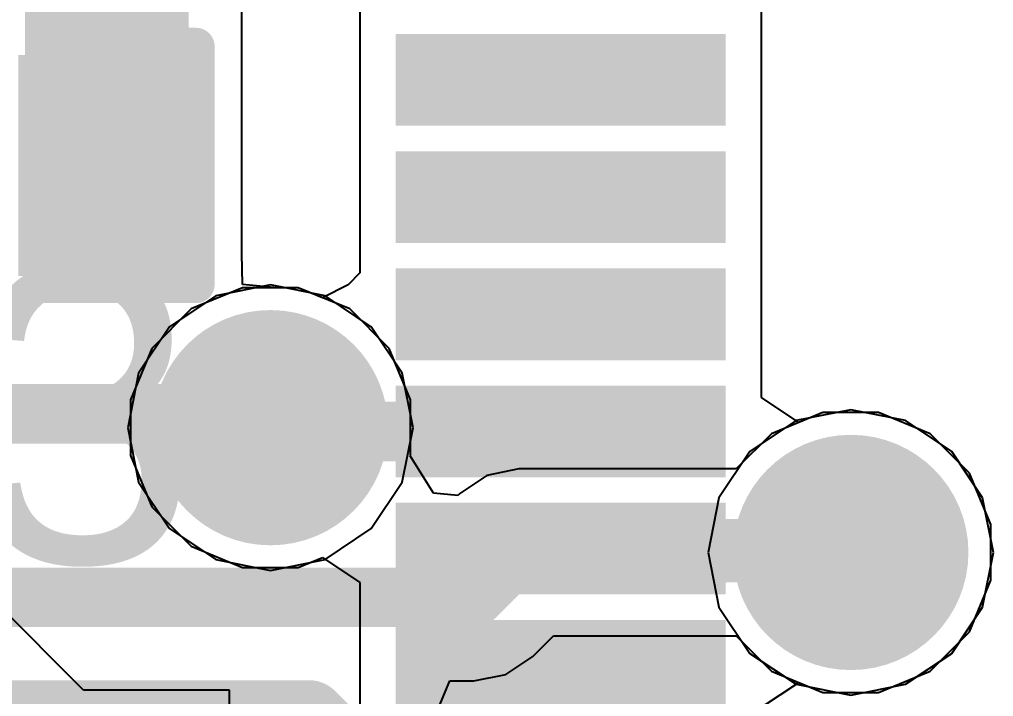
# Model space of a CAD drawing. Header units: inches. Extents: x -0.1 to 17.9, y -0.8 to 4.8.
# Drawn here: x 1.8793 to 2.0102, y 2.6886 to 2.7796 of the extents above; entities that cross this region are included whole.
import ezdxf

# ---------------------------------------------------------------- set-up
doc = ezdxf.new("R2010")
doc.units = ezdxf.units.IN
doc.header["$MEASUREMENT"] = 0
for name, color, linetype in [('Bottom Layer 1', 5, 'Continuous'), ('Bottom Overlay', 54, 'Continuous'), ('Bottom Paste', 16, 'Continuous'), ('Bottom Solder', 6, 'Continuous'), ('Drill Drawing', 1, 'Continuous'), ('GND+Signal', 16, 'Continuous'), ('PWR+Signal', 76, 'Continuous'), ('Top Layer 1', 1, 'Continuous'), ('Top Overlay', 2, 'Continuous'), ('Top Paste', 8, 'Continuous'), ('Top Solder', 216, 'Continuous'), ('Via Holes', 16, 'Continuous')]:
    doc.layers.add(name, color=color, linetype=linetype)
doc.styles.add('Arial', font='', dxfattribs={"height": 0.2})
doc.styles.get('Arial').set_extended_font_data('Arial')

# ---------------------------------------------------------------- blocks, each defined once
blk = doc.blocks.new('C___0402_B_20')
at = {"layer": 'Bottom Layer 1'}
for points in [[(-0.0095, 0.0125), (-0.0095, -0.0125), (-0.0275, -0.0125), (-0.0275, 0.0125)], [(0.0275, 0.0125), (0.0275, -0.0125), (0.0095, -0.0125), (0.0095, 0.0125)]]:
    blk.add_hatch(color=5, dxfattribs=at).paths.add_polyline_path(points)
at = {"layer": 'Bottom Paste'}
for points in [[(-0.0095, 0.0125), (-0.0095, -0.0125), (-0.0275, -0.0125), (-0.0275, 0.0125)], [(0.0275, 0.0125), (0.0275, -0.0125), (0.0095, -0.0125), (0.0095, 0.0125)]]:
    blk.add_hatch(color=16, dxfattribs=at).paths.add_polyline_path(points)
at = {"layer": 'Bottom Solder'}
for points in [[(-0.00714, 0.01486), (-0.00714, -0.01486), (-0.02986, -0.01486), (-0.02986, 0.01486)], [(0.02986, 0.01486), (0.02986, -0.01486), (0.00714, -0.01486), (0.00714, 0.01486)]]:
    blk.add_hatch(color=6, dxfattribs=at).paths.add_polyline_path(points)
at = {"layer": 'Bottom Overlay'}
for points in [[(-0.011, 0.016, 0.005, 0.005, 0), (-0.031, 0.016, 0.005, 0.005, 0)], [(-0.031, 0.016, 0.005, 0.005, 0), (-0.031, -0.016, 0.005, 0.005, 0)], [(0.031, 0.016, 0.005, 0.005, 0), (0.011, 0.016, 0.005, 0.005, 0)], [(0.031, 0.016, 0.005, 0.005, 0), (0.031, -0.016, 0.005, 0.005, 0)], [(-0.011, -0.016, 0.005, 0.005, 0), (-0.031, -0.016, 0.005, 0.005, 0)], [(0.031, -0.016, 0.005, 0.005, 0), (0.011, -0.016, 0.005, 0.005, 0)]]:
    blk.add_lwpolyline(points, format="xyseb", dxfattribs=at)
for points in [[(-0.03225, 0.016, 0.0025, 0.0025, 1), (-0.02975, 0.016, 0.0025, 0.0025, 1)], [(-0.03225, 0.016, 0.0025, 0.0025, 1), (-0.02975, 0.016, 0.0025, 0.0025, 1)], [(-0.01225, 0.016, 0.0025, 0.0025, 1), (-0.00975, 0.016, 0.0025, 0.0025, 1)], [(0.00975, 0.016, 0.0025, 0.0025, 1), (0.01225, 0.016, 0.0025, 0.0025, 1)], [(0.02975, 0.016, 0.0025, 0.0025, 1), (0.03225, 0.016, 0.0025, 0.0025, 1)], [(0.02975, 0.016, 0.0025, 0.0025, 1), (0.03225, 0.016, 0.0025, 0.0025, 1)], [(-0.03225, -0.016, 0.0025, 0.0025, 1), (-0.02975, -0.016, 0.0025, 0.0025, 1)], [(-0.03225, -0.016, 0.0025, 0.0025, 1), (-0.02975, -0.016, 0.0025, 0.0025, 1)], [(-0.01225, -0.016, 0.0025, 0.0025, 1), (-0.00975, -0.016, 0.0025, 0.0025, 1)], [(0.00975, -0.016, 0.0025, 0.0025, 1), (0.01225, -0.016, 0.0025, 0.0025, 1)], [(0.02975, -0.016, 0.0025, 0.0025, 1), (0.03225, -0.016, 0.0025, 0.0025, 1)], [(0.02975, -0.016, 0.0025, 0.0025, 1), (0.03225, -0.016, 0.0025, 0.0025, 1)]]:
    blk.add_lwpolyline(points, format="xyseb", close=True, dxfattribs=at)
blk = doc.blocks.new('100_VQFN__12_12__100')
at = {"layer": 'Top Layer 1'}
for points in [[(-0.208, 0.0355), (-0.208, 0.0275), (-0.248, 0.0275), (-0.248, 0.0355)], [(-0.208, 0.01975), (-0.208, 0.01175), (-0.248, 0.01175), (-0.248, 0.01975)], [(-0.208, 0.004), (-0.208, -0.004), (-0.248, -0.004), (-0.248, 0.004)], [(-0.208, -0.01175), (-0.208, -0.01975), (-0.248, -0.01975), (-0.248, -0.01175)], [(-0.208, -0.0275), (-0.208, -0.0355), (-0.248, -0.0355), (-0.248, -0.0275)], [(-0.208, -0.04324), (-0.208, -0.05124), (-0.248, -0.05124), (-0.248, -0.04324)]]:
    blk.add_hatch(color=1, dxfattribs=at).paths.add_polyline_path(points)
at = {"layer": 'Top Paste'}
for points in [[(-0.208, 0.0355), (-0.208, 0.0275), (-0.248, 0.0275), (-0.248, 0.0355)], [(-0.208, 0.01975), (-0.208, 0.01175), (-0.248, 0.01175), (-0.248, 0.01975)], [(-0.208, 0.004), (-0.208, -0.004), (-0.248, -0.004), (-0.248, 0.004)], [(-0.208, -0.01175), (-0.208, -0.01975), (-0.248, -0.01975), (-0.248, -0.01175)], [(-0.208, -0.0275), (-0.208, -0.0355), (-0.248, -0.0355), (-0.248, -0.0275)], [(-0.208, -0.04324), (-0.208, -0.05124), (-0.248, -0.05124), (-0.248, -0.04324)]]:
    blk.add_hatch(color=8, dxfattribs=at).paths.add_polyline_path(points)
at = {"layer": 'Top Solder'}
for points in [[(-0.20583, 0.03766), (-0.20583, 0.02533), (-0.25016, 0.02533), (-0.25016, 0.03766)], [(-0.20583, 0.02191), (-0.20583, 0.00958), (-0.25016, 0.00958), (-0.25016, 0.02191)], [(-0.20583, 0.00617), (-0.20583, -0.00617), (-0.25016, -0.00617), (-0.25016, 0.00617)], [(-0.20583, -0.00958), (-0.20583, -0.02191), (-0.25016, -0.02191), (-0.25016, -0.00958)], [(-0.20583, -0.02533), (-0.20583, -0.03766), (-0.25016, -0.03766), (-0.25016, -0.02533)], [(-0.20583, -0.04108), (-0.20583, -0.05341), (-0.25016, -0.05341), (-0.25016, -0.04108)]]:
    blk.add_hatch(color=216, dxfattribs=at).paths.add_polyline_path(points)

msp = doc.modelspace()

# ---------------------------------------------------------------- hatches: boundary and pattern name
at = {"layer": 'Bottom Layer 1'}
msp.add_hatch(color=5, dxfattribs=at).paths.add_polyline_path([(1.88, 2.744), (1.902, 2.744), (1.902, 2.821), (1.88, 2.821)])
h = msp.add_hatch(color=5, dxfattribs=at)
edge = h.paths.add_edge_path()
edge.add_arc((1.913, 2.72476), 0.01181, 0, 360)
h = msp.add_hatch(color=5, dxfattribs=at)
edge = h.paths.add_edge_path()
edge.add_arc((1.991, 2.70799), 0.01181, 0, 360)
at = {"layer": 'Bottom Solder'}
h = msp.add_hatch(color=6, dxfattribs=at)
edge = h.paths.add_edge_path()
edge.add_arc((1.913, 2.72476), 0.01581, 0, 360)
h = msp.add_hatch(color=6, dxfattribs=at)
edge = h.paths.add_edge_path()
edge.add_arc((1.991, 2.70799), 0.01581, 0, 360)
at = {"layer": 'GND+Signal'}
h = msp.add_hatch(color=16, dxfattribs=at)
edge = h.paths.add_edge_path()
edge.add_arc((1.913, 2.72476), 0.01181, 0, 360)
h = msp.add_hatch(color=16, dxfattribs=at)
edge = h.paths.add_edge_path()
edge.add_arc((1.991, 2.70799), 0.01181, 0, 360)
at = {"layer": 'PWR+Signal'}
h = msp.add_hatch(color=76, dxfattribs=at)
edge = h.paths.add_edge_path()
edge.add_arc((1.913, 2.72476), 0.01181, 0, 360)
h = msp.add_hatch(color=76, dxfattribs=at)
edge = h.paths.add_edge_path()
edge.add_arc((1.991, 2.70799), 0.01181, 0, 360)
at = {"layer": 'Top Layer 1'}
h = msp.add_hatch(color=1, dxfattribs=at)
edge = h.paths.add_edge_path()
edge.add_arc((1.913, 2.72476), 0.01181, 0, 360)
h = msp.add_hatch(color=1, dxfattribs=at)
edge = h.paths.add_edge_path()
edge.add_arc((1.991, 2.70799), 0.01181, 0, 360)
at = {"layer": 'Via Holes'}
h = msp.add_hatch(color=7, dxfattribs=at)
edge = h.paths.add_edge_path()
edge.add_arc((1.913, 2.72476), 0.00591, 0, 360)
h = msp.add_hatch(color=7, dxfattribs=at)
edge = h.paths.add_edge_path()
edge.add_arc((1.991, 2.70799), 0.00591, 0, 360)

# ---------------------------------------------------------------- linework, layer by layer
at = {"layer": 'Bottom Layer 1'}
for p, q in [((1.90914, 2.74819), (1.90914, 2.78923)), ((1.90925, 2.74399), (1.90914, 2.74819)), ((1.91393, 2.74357), (1.90925, 2.74399)), ((1.91674, 2.74357), (1.91393, 2.74357)), ((1.92366, 2.74071), (1.91674, 2.74357)), ((1.92895, 2.73542), (1.92366, 2.74071)), ((1.93181, 2.7285), (1.92895, 2.73542)), ((1.93181, 2.72102), (1.93181, 2.7285)), ((1.98726, 2.7268), (1.98035, 2.72394)), ((1.99474, 2.7268), (1.98726, 2.7268)), ((2.00166, 2.72394), (1.99474, 2.7268)), ((1.98035, 2.72394), (1.97561, 2.71921)), ((2.00695, 2.71865), (2.00166, 2.72394)), ((1.9318, 2.72099), (1.93181, 2.72102)), ((1.93493, 2.71594), (1.9318, 2.72099)), ((1.94638, 2.71921), (1.94209, 2.71835)), ((1.97561, 2.71921), (1.94638, 2.71921)), ((1.94638, 2.71921), (1.94638, 2.71921)), ((1.94209, 2.71835), (1.93845, 2.71592)), ((2.00981, 2.71173), (2.00695, 2.71865)), ((1.93819, 2.71566), (1.93493, 2.71594)), ((1.93845, 2.71592), (1.93819, 2.71566)), ((1.93845, 2.71592), (1.93845, 2.71592)), ((2.00981, 2.70425), (2.00981, 2.71173)), ((2.00695, 2.69734), (2.00981, 2.70425)), ((1.94827, 2.69402), (1.95103, 2.69678)), ((1.95103, 2.69678), (1.97561, 2.69678)), ((1.97561, 2.69678), (1.98035, 2.69205)), ((2.00166, 2.69205), (2.00695, 2.69734)), ((1.94463, 2.69159), (1.94827, 2.69402)), ((1.94034, 2.69074), (1.94463, 2.69159)), ((1.98035, 2.69205), (1.98726, 2.68918)), ((1.99474, 2.68918), (2.00166, 2.69205)), ((1.93519, 2.68612), (1.9371, 2.69074)), ((1.9371, 2.69074), (1.94034, 2.69074)), ((1.94034, 2.69074), (1.94034, 2.69074)), ((1.98726, 2.68918), (1.99474, 2.68918))]:
    msp.add_line(p, q, dxfattribs=at)
for points in [[(1.85407, 2.72662, 0.008, 0.008, 0), (1.91114, 2.72662, 0.008, 0.008, 0)], [(1.91114, 2.72662, 0.008, 0.008, 0), (1.913, 2.72476, 0.008, 0.008, 0)], [(1.94034, 2.70195, 0.008, 0.008, 0), (1.94638, 2.70799, 0.008, 0.008, 0)], [(1.94638, 2.70799, 0.008, 0.008, 0), (1.991, 2.70799, 0.008, 0.008, 0)], [(1.85752, 2.70195, 0.008, 0.008, 0), (1.90034, 2.70195, 0.008, 0.008, 0)], [(1.90034, 2.70195, 0.008, 0.008, 0), (1.94034, 2.70195, 0.008, 0.008, 0)], [(1.80918, 2.68582, 0.01, 0.01, 0), (1.91818, 2.68582, 0.01, 0.01, 0)], [(1.91818, 2.68582, 0.01, 0.01, 0), (1.94563, 2.65837, 0.01, 0.01, 0)]]:
    msp.add_lwpolyline(points, format="xyseb", dxfattribs=at)
for points in [[(1.90914, 2.72662, 0.004, 0.004, 1), (1.91314, 2.72662, 0.004, 0.004, 1)], [(1.90914, 2.72662, 0.004, 0.004, 1), (1.91314, 2.72662, 0.004, 0.004, 1)], [(1.911, 2.72476, 0.004, 0.004, 1), (1.915, 2.72476, 0.004, 0.004, 1)], [(1.94438, 2.70799, 0.004, 0.004, 1), (1.94838, 2.70799, 0.004, 0.004, 1)], [(1.94438, 2.70799, 0.004, 0.004, 1), (1.94838, 2.70799, 0.004, 0.004, 1)], [(1.989, 2.70799, 0.004, 0.004, 1), (1.993, 2.70799, 0.004, 0.004, 1)], [(1.89834, 2.70195, 0.004, 0.004, 1), (1.90234, 2.70195, 0.004, 0.004, 1)], [(1.89834, 2.70195, 0.004, 0.004, 1), (1.90234, 2.70195, 0.004, 0.004, 1)], [(1.93834, 2.70195, 0.004, 0.004, 1), (1.94234, 2.70195, 0.004, 0.004, 1)], [(1.93834, 2.70195, 0.004, 0.004, 1), (1.94234, 2.70195, 0.004, 0.004, 1)], [(1.91568, 2.68582, 0.005, 0.005, 1), (1.92068, 2.68582, 0.005, 0.005, 1)], [(1.91568, 2.68582, 0.005, 0.005, 1), (1.92068, 2.68582, 0.005, 0.005, 1)]]:
    msp.add_lwpolyline(points, format="xyseb", close=True, dxfattribs=at)
at = {"layer": 'Drill Drawing'}
for points in [[(1.908, 2.72976, 0.002, 0.002, 0), (1.908, 2.73476, 0.002, 0.002, 0)], [(1.908, 2.73476, 0.002, 0.002, 0), (1.918, 2.73476, 0.002, 0.002, 0)], [(1.918, 2.72976, 0.002, 0.002, 0), (1.918, 2.73476, 0.002, 0.002, 0)], [(1.903, 2.71976, 0.002, 0.002, 0), (1.903, 2.72976, 0.002, 0.002, 0)], [(1.903, 2.72976, 0.002, 0.002, 0), (1.908, 2.72976, 0.002, 0.002, 0)], [(1.91, 2.72776, 0.002, 0.002, 0), (1.91, 2.73076, 0.002, 0.002, 0)], [(1.91, 2.73076, 0.002, 0.002, 0), (1.916, 2.73076, 0.002, 0.002, 0)], [(1.916, 2.72776, 0.002, 0.002, 0), (1.916, 2.73076, 0.002, 0.002, 0)], [(1.918, 2.72976, 0.002, 0.002, 0), (1.923, 2.72976, 0.002, 0.002, 0)], [(1.923, 2.71976, 0.002, 0.002, 0), (1.923, 2.72976, 0.002, 0.002, 0)], [(1.907, 2.72176, 0.002, 0.002, 0), (1.907, 2.72776, 0.002, 0.002, 0)], [(1.907, 2.72776, 0.002, 0.002, 0), (1.91, 2.72776, 0.002, 0.002, 0)], [(1.916, 2.72776, 0.002, 0.002, 0), (1.919, 2.72776, 0.002, 0.002, 0)], [(1.919, 2.72176, 0.002, 0.002, 0), (1.919, 2.72776, 0.002, 0.002, 0)], [(1.907, 2.72176, 0.002, 0.002, 0), (1.91, 2.72176, 0.002, 0.002, 0)], [(1.91, 2.71876, 0.002, 0.002, 0), (1.91, 2.72176, 0.002, 0.002, 0)], [(1.916, 2.72176, 0.002, 0.002, 0), (1.919, 2.72176, 0.002, 0.002, 0)], [(1.916, 2.71876, 0.002, 0.002, 0), (1.916, 2.72176, 0.002, 0.002, 0)], [(1.903, 2.71976, 0.002, 0.002, 0), (1.908, 2.71976, 0.002, 0.002, 0)], [(1.908, 2.71476, 0.002, 0.002, 0), (1.908, 2.71976, 0.002, 0.002, 0)], [(1.918, 2.71976, 0.002, 0.002, 0), (1.923, 2.71976, 0.002, 0.002, 0)], [(1.918, 2.71476, 0.002, 0.002, 0), (1.918, 2.71976, 0.002, 0.002, 0)], [(1.91, 2.71876, 0.002, 0.002, 0), (1.916, 2.71876, 0.002, 0.002, 0)], [(1.986, 2.71299, 0.002, 0.002, 0), (1.986, 2.71799, 0.002, 0.002, 0)], [(1.986, 2.71799, 0.002, 0.002, 0), (1.996, 2.71799, 0.002, 0.002, 0)], [(1.996, 2.71299, 0.002, 0.002, 0), (1.996, 2.71799, 0.002, 0.002, 0)], [(1.908, 2.71476, 0.002, 0.002, 0), (1.918, 2.71476, 0.002, 0.002, 0)], [(1.981, 2.70299, 0.002, 0.002, 0), (1.981, 2.71299, 0.002, 0.002, 0)], [(1.981, 2.71299, 0.002, 0.002, 0), (1.986, 2.71299, 0.002, 0.002, 0)], [(1.988, 2.71099, 0.002, 0.002, 0), (1.988, 2.71399, 0.002, 0.002, 0)], [(1.988, 2.71399, 0.002, 0.002, 0), (1.994, 2.71399, 0.002, 0.002, 0)], [(1.994, 2.71099, 0.002, 0.002, 0), (1.994, 2.71399, 0.002, 0.002, 0)], [(1.996, 2.71299, 0.002, 0.002, 0), (2.001, 2.71299, 0.002, 0.002, 0)], [(2.001, 2.70299, 0.002, 0.002, 0), (2.001, 2.71299, 0.002, 0.002, 0)], [(1.985, 2.70499, 0.002, 0.002, 0), (1.985, 2.71099, 0.002, 0.002, 0)], [(1.985, 2.71099, 0.002, 0.002, 0), (1.988, 2.71099, 0.002, 0.002, 0)], [(1.994, 2.71099, 0.002, 0.002, 0), (1.997, 2.71099, 0.002, 0.002, 0)], [(1.997, 2.70499, 0.002, 0.002, 0), (1.997, 2.71099, 0.002, 0.002, 0)], [(1.985, 2.70499, 0.002, 0.002, 0), (1.988, 2.70499, 0.002, 0.002, 0)], [(1.988, 2.70199, 0.002, 0.002, 0), (1.988, 2.70499, 0.002, 0.002, 0)], [(1.994, 2.70499, 0.002, 0.002, 0), (1.997, 2.70499, 0.002, 0.002, 0)], [(1.994, 2.70199, 0.002, 0.002, 0), (1.994, 2.70499, 0.002, 0.002, 0)], [(1.981, 2.70299, 0.002, 0.002, 0), (1.986, 2.70299, 0.002, 0.002, 0)], [(1.986, 2.69799, 0.002, 0.002, 0), (1.986, 2.70299, 0.002, 0.002, 0)], [(1.996, 2.70299, 0.002, 0.002, 0), (2.001, 2.70299, 0.002, 0.002, 0)], [(1.996, 2.69799, 0.002, 0.002, 0), (1.996, 2.70299, 0.002, 0.002, 0)], [(1.988, 2.70199, 0.002, 0.002, 0), (1.994, 2.70199, 0.002, 0.002, 0)], [(1.986, 2.69799, 0.002, 0.002, 0), (1.996, 2.69799, 0.002, 0.002, 0)]]:
    msp.add_lwpolyline(points, format="xyseb", dxfattribs=at)
for points in [[(1.9075, 2.73476, 0.001, 0.001, 1), (1.9085, 2.73476, 0.001, 0.001, 1)], [(1.9075, 2.73476, 0.001, 0.001, 1), (1.9085, 2.73476, 0.001, 0.001, 1)], [(1.9175, 2.73476, 0.001, 0.001, 1), (1.9185, 2.73476, 0.001, 0.001, 1)], [(1.9175, 2.73476, 0.001, 0.001, 1), (1.9185, 2.73476, 0.001, 0.001, 1)], [(1.9025, 2.72976, 0.001, 0.001, 1), (1.9035, 2.72976, 0.001, 0.001, 1)], [(1.9025, 2.72976, 0.001, 0.001, 1), (1.9035, 2.72976, 0.001, 0.001, 1)], [(1.9075, 2.72976, 0.001, 0.001, 1), (1.9085, 2.72976, 0.001, 0.001, 1)], [(1.9075, 2.72976, 0.001, 0.001, 1), (1.9085, 2.72976, 0.001, 0.001, 1)], [(1.9095, 2.73076, 0.001, 0.001, 1), (1.9105, 2.73076, 0.001, 0.001, 1)], [(1.9095, 2.73076, 0.001, 0.001, 1), (1.9105, 2.73076, 0.001, 0.001, 1)], [(1.9155, 2.73076, 0.001, 0.001, 1), (1.9165, 2.73076, 0.001, 0.001, 1)], [(1.9155, 2.73076, 0.001, 0.001, 1), (1.9165, 2.73076, 0.001, 0.001, 1)], [(1.9175, 2.72976, 0.001, 0.001, 1), (1.9185, 2.72976, 0.001, 0.001, 1)], [(1.9175, 2.72976, 0.001, 0.001, 1), (1.9185, 2.72976, 0.001, 0.001, 1)], [(1.9225, 2.72976, 0.001, 0.001, 1), (1.9235, 2.72976, 0.001, 0.001, 1)], [(1.9225, 2.72976, 0.001, 0.001, 1), (1.9235, 2.72976, 0.001, 0.001, 1)], [(1.9065, 2.72776, 0.001, 0.001, 1), (1.9075, 2.72776, 0.001, 0.001, 1)], [(1.9065, 2.72776, 0.001, 0.001, 1), (1.9075, 2.72776, 0.001, 0.001, 1)], [(1.9095, 2.72776, 0.001, 0.001, 1), (1.9105, 2.72776, 0.001, 0.001, 1)], [(1.9095, 2.72776, 0.001, 0.001, 1), (1.9105, 2.72776, 0.001, 0.001, 1)], [(1.9155, 2.72776, 0.001, 0.001, 1), (1.9165, 2.72776, 0.001, 0.001, 1)], [(1.9155, 2.72776, 0.001, 0.001, 1), (1.9165, 2.72776, 0.001, 0.001, 1)], [(1.9185, 2.72776, 0.001, 0.001, 1), (1.9195, 2.72776, 0.001, 0.001, 1)], [(1.9185, 2.72776, 0.001, 0.001, 1), (1.9195, 2.72776, 0.001, 0.001, 1)], [(1.9065, 2.72176, 0.001, 0.001, 1), (1.9075, 2.72176, 0.001, 0.001, 1)], [(1.9065, 2.72176, 0.001, 0.001, 1), (1.9075, 2.72176, 0.001, 0.001, 1)], [(1.9095, 2.72176, 0.001, 0.001, 1), (1.9105, 2.72176, 0.001, 0.001, 1)], [(1.9095, 2.72176, 0.001, 0.001, 1), (1.9105, 2.72176, 0.001, 0.001, 1)], [(1.9155, 2.72176, 0.001, 0.001, 1), (1.9165, 2.72176, 0.001, 0.001, 1)], [(1.9155, 2.72176, 0.001, 0.001, 1), (1.9165, 2.72176, 0.001, 0.001, 1)], [(1.9185, 2.72176, 0.001, 0.001, 1), (1.9195, 2.72176, 0.001, 0.001, 1)], [(1.9185, 2.72176, 0.001, 0.001, 1), (1.9195, 2.72176, 0.001, 0.001, 1)], [(1.9025, 2.71976, 0.001, 0.001, 1), (1.9035, 2.71976, 0.001, 0.001, 1)], [(1.9025, 2.71976, 0.001, 0.001, 1), (1.9035, 2.71976, 0.001, 0.001, 1)], [(1.9075, 2.71976, 0.001, 0.001, 1), (1.9085, 2.71976, 0.001, 0.001, 1)], [(1.9075, 2.71976, 0.001, 0.001, 1), (1.9085, 2.71976, 0.001, 0.001, 1)], [(1.9175, 2.71976, 0.001, 0.001, 1), (1.9185, 2.71976, 0.001, 0.001, 1)], [(1.9175, 2.71976, 0.001, 0.001, 1), (1.9185, 2.71976, 0.001, 0.001, 1)], [(1.9225, 2.71976, 0.001, 0.001, 1), (1.9235, 2.71976, 0.001, 0.001, 1)], [(1.9225, 2.71976, 0.001, 0.001, 1), (1.9235, 2.71976, 0.001, 0.001, 1)], [(1.9095, 2.71876, 0.001, 0.001, 1), (1.9105, 2.71876, 0.001, 0.001, 1)], [(1.9095, 2.71876, 0.001, 0.001, 1), (1.9105, 2.71876, 0.001, 0.001, 1)], [(1.9155, 2.71876, 0.001, 0.001, 1), (1.9165, 2.71876, 0.001, 0.001, 1)], [(1.9155, 2.71876, 0.001, 0.001, 1), (1.9165, 2.71876, 0.001, 0.001, 1)], [(1.9855, 2.71799, 0.001, 0.001, 1), (1.9865, 2.71799, 0.001, 0.001, 1)], [(1.9855, 2.71799, 0.001, 0.001, 1), (1.9865, 2.71799, 0.001, 0.001, 1)], [(1.9955, 2.71799, 0.001, 0.001, 1), (1.9965, 2.71799, 0.001, 0.001, 1)], [(1.9955, 2.71799, 0.001, 0.001, 1), (1.9965, 2.71799, 0.001, 0.001, 1)], [(1.9075, 2.71476, 0.001, 0.001, 1), (1.9085, 2.71476, 0.001, 0.001, 1)], [(1.9075, 2.71476, 0.001, 0.001, 1), (1.9085, 2.71476, 0.001, 0.001, 1)], [(1.9175, 2.71476, 0.001, 0.001, 1), (1.9185, 2.71476, 0.001, 0.001, 1)], [(1.9175, 2.71476, 0.001, 0.001, 1), (1.9185, 2.71476, 0.001, 0.001, 1)], [(1.9805, 2.71299, 0.001, 0.001, 1), (1.9815, 2.71299, 0.001, 0.001, 1)], [(1.9805, 2.71299, 0.001, 0.001, 1), (1.9815, 2.71299, 0.001, 0.001, 1)], [(1.9855, 2.71299, 0.001, 0.001, 1), (1.9865, 2.71299, 0.001, 0.001, 1)], [(1.9855, 2.71299, 0.001, 0.001, 1), (1.9865, 2.71299, 0.001, 0.001, 1)], [(1.9875, 2.71399, 0.001, 0.001, 1), (1.9885, 2.71399, 0.001, 0.001, 1)], [(1.9875, 2.71399, 0.001, 0.001, 1), (1.9885, 2.71399, 0.001, 0.001, 1)], [(1.9935, 2.71399, 0.001, 0.001, 1), (1.9945, 2.71399, 0.001, 0.001, 1)], [(1.9935, 2.71399, 0.001, 0.001, 1), (1.9945, 2.71399, 0.001, 0.001, 1)], [(1.9955, 2.71299, 0.001, 0.001, 1), (1.9965, 2.71299, 0.001, 0.001, 1)], [(1.9955, 2.71299, 0.001, 0.001, 1), (1.9965, 2.71299, 0.001, 0.001, 1)], [(2.0005, 2.71299, 0.001, 0.001, 1), (2.0015, 2.71299, 0.001, 0.001, 1)], [(2.0005, 2.71299, 0.001, 0.001, 1), (2.0015, 2.71299, 0.001, 0.001, 1)], [(1.9845, 2.71099, 0.001, 0.001, 1), (1.9855, 2.71099, 0.001, 0.001, 1)], [(1.9845, 2.71099, 0.001, 0.001, 1), (1.9855, 2.71099, 0.001, 0.001, 1)], [(1.9875, 2.71099, 0.001, 0.001, 1), (1.9885, 2.71099, 0.001, 0.001, 1)], [(1.9875, 2.71099, 0.001, 0.001, 1), (1.9885, 2.71099, 0.001, 0.001, 1)], [(1.9935, 2.71099, 0.001, 0.001, 1), (1.9945, 2.71099, 0.001, 0.001, 1)], [(1.9935, 2.71099, 0.001, 0.001, 1), (1.9945, 2.71099, 0.001, 0.001, 1)], [(1.9965, 2.71099, 0.001, 0.001, 1), (1.9975, 2.71099, 0.001, 0.001, 1)], [(1.9965, 2.71099, 0.001, 0.001, 1), (1.9975, 2.71099, 0.001, 0.001, 1)], [(1.9845, 2.70499, 0.001, 0.001, 1), (1.9855, 2.70499, 0.001, 0.001, 1)], [(1.9845, 2.70499, 0.001, 0.001, 1), (1.9855, 2.70499, 0.001, 0.001, 1)], [(1.9875, 2.70499, 0.001, 0.001, 1), (1.9885, 2.70499, 0.001, 0.001, 1)], [(1.9875, 2.70499, 0.001, 0.001, 1), (1.9885, 2.70499, 0.001, 0.001, 1)], [(1.9935, 2.70499, 0.001, 0.001, 1), (1.9945, 2.70499, 0.001, 0.001, 1)], [(1.9935, 2.70499, 0.001, 0.001, 1), (1.9945, 2.70499, 0.001, 0.001, 1)], [(1.9965, 2.70499, 0.001, 0.001, 1), (1.9975, 2.70499, 0.001, 0.001, 1)], [(1.9965, 2.70499, 0.001, 0.001, 1), (1.9975, 2.70499, 0.001, 0.001, 1)], [(1.9805, 2.70299, 0.001, 0.001, 1), (1.9815, 2.70299, 0.001, 0.001, 1)], [(1.9805, 2.70299, 0.001, 0.001, 1), (1.9815, 2.70299, 0.001, 0.001, 1)], [(1.9855, 2.70299, 0.001, 0.001, 1), (1.9865, 2.70299, 0.001, 0.001, 1)], [(1.9855, 2.70299, 0.001, 0.001, 1), (1.9865, 2.70299, 0.001, 0.001, 1)], [(1.9955, 2.70299, 0.001, 0.001, 1), (1.9965, 2.70299, 0.001, 0.001, 1)], [(1.9955, 2.70299, 0.001, 0.001, 1), (1.9965, 2.70299, 0.001, 0.001, 1)], [(2.0005, 2.70299, 0.001, 0.001, 1), (2.0015, 2.70299, 0.001, 0.001, 1)], [(2.0005, 2.70299, 0.001, 0.001, 1), (2.0015, 2.70299, 0.001, 0.001, 1)], [(1.9875, 2.70199, 0.001, 0.001, 1), (1.9885, 2.70199, 0.001, 0.001, 1)], [(1.9875, 2.70199, 0.001, 0.001, 1), (1.9885, 2.70199, 0.001, 0.001, 1)], [(1.9935, 2.70199, 0.001, 0.001, 1), (1.9945, 2.70199, 0.001, 0.001, 1)], [(1.9935, 2.70199, 0.001, 0.001, 1), (1.9945, 2.70199, 0.001, 0.001, 1)], [(1.9855, 2.69799, 0.001, 0.001, 1), (1.9865, 2.69799, 0.001, 0.001, 1)], [(1.9855, 2.69799, 0.001, 0.001, 1), (1.9865, 2.69799, 0.001, 0.001, 1)], [(1.9955, 2.69799, 0.001, 0.001, 1), (1.9965, 2.69799, 0.001, 0.001, 1)], [(1.9955, 2.69799, 0.001, 0.001, 1), (1.9965, 2.69799, 0.001, 0.001, 1)]]:
    msp.add_lwpolyline(points, format="xyseb", close=True, dxfattribs=at)
at = {"layer": 'GND+Signal'}
for p, q in [((1.913, 2.74394), (1.90566, 2.74248)), ((1.92034, 2.74248), (1.913, 2.74394)), ((1.90566, 2.74248), (1.89944, 2.73833)), ((1.92656, 2.73833), (1.92034, 2.74248)), ((1.89944, 2.73833), (1.89528, 2.7321)), ((1.93072, 2.7321), (1.92656, 2.73833)), ((1.89528, 2.7321), (1.89382, 2.72476)), ((1.93218, 2.72476), (1.93072, 2.7321)), ((1.991, 2.72717), (1.98366, 2.72571)), ((1.99834, 2.72571), (1.991, 2.72717)), ((1.98366, 2.72571), (1.97744, 2.72155)), ((2.00456, 2.72155), (1.99834, 2.72571)), ((1.89382, 2.72476), (1.89528, 2.71742)), ((1.93072, 2.71742), (1.93218, 2.72476)), ((1.97744, 2.72155), (1.97328, 2.71533)), ((2.00872, 2.71533), (2.00456, 2.72155)), ((1.89528, 2.71742), (1.89944, 2.7112)), ((1.92656, 2.7112), (1.93072, 2.71742)), ((1.97328, 2.71533), (1.97182, 2.70799)), ((2.01018, 2.70799), (2.00872, 2.71533)), ((1.89944, 2.7112), (1.90566, 2.70704)), ((1.92034, 2.70704), (1.92656, 2.7112)), ((1.97182, 2.70799), (1.97328, 2.70065)), ((2.00872, 2.70065), (2.01018, 2.70799)), ((1.90566, 2.70704), (1.913, 2.70558)), ((1.913, 2.70558), (1.92034, 2.70704)), ((1.97328, 2.70065), (1.97744, 2.69443)), ((2.00456, 2.69443), (2.00872, 2.70065)), ((1.97744, 2.69443), (1.98366, 2.69027)), ((1.99834, 2.69027), (2.00456, 2.69443)), ((1.98366, 2.69027), (1.991, 2.68881)), ((1.991, 2.68881), (1.99834, 2.69027))]:
    msp.add_line(p, q, dxfattribs=at)
at = {"layer": 'PWR+Signal'}
for p, q in [((1.913, 2.74394), (1.90566, 2.74248)), ((1.92034, 2.74248), (1.913, 2.74394)), ((1.90566, 2.74248), (1.89944, 2.73833)), ((1.92656, 2.73833), (1.92034, 2.74248)), ((1.89944, 2.73833), (1.89528, 2.7321)), ((1.93072, 2.7321), (1.92656, 2.73833)), ((1.89528, 2.7321), (1.89382, 2.72476)), ((1.93218, 2.72476), (1.93072, 2.7321)), ((1.991, 2.72717), (1.98366, 2.72571)), ((1.99834, 2.72571), (1.991, 2.72717)), ((1.98366, 2.72571), (1.97744, 2.72155)), ((2.00456, 2.72155), (1.99834, 2.72571)), ((1.89382, 2.72476), (1.89528, 2.71742)), ((1.93072, 2.71742), (1.93218, 2.72476)), ((1.97744, 2.72155), (1.97328, 2.71533)), ((2.00872, 2.71533), (2.00456, 2.72155)), ((1.89528, 2.71742), (1.89944, 2.7112)), ((1.92656, 2.7112), (1.93072, 2.71742)), ((1.97328, 2.71533), (1.97182, 2.70799)), ((2.01018, 2.70799), (2.00872, 2.71533)), ((1.89944, 2.7112), (1.90566, 2.70704)), ((1.92034, 2.70704), (1.92656, 2.7112)), ((1.97182, 2.70799), (1.97328, 2.70065)), ((2.00872, 2.70065), (2.01018, 2.70799)), ((1.90566, 2.70704), (1.913, 2.70558)), ((1.913, 2.70558), (1.92034, 2.70704)), ((1.97328, 2.70065), (1.97744, 2.69443)), ((2.00456, 2.69443), (2.00872, 2.70065)), ((1.97744, 2.69443), (1.98366, 2.69027)), ((1.99834, 2.69027), (2.00456, 2.69443)), ((1.98366, 2.69027), (1.991, 2.68881)), ((1.991, 2.68881), (1.99834, 2.69027))]:
    msp.add_line(p, q, dxfattribs=at)
at = {"layer": 'Top Layer 1'}
for p, q in [((1.925, 2.79199), (1.925, 2.74557)), ((1.979, 2.7288), (1.979, 2.78168)), ((1.925, 2.74557), (1.92346, 2.74397)), ((1.92346, 2.74397), (1.92, 2.74222)), ((1.90926, 2.74357), (1.90235, 2.74071)), ((1.91674, 2.74357), (1.90926, 2.74357)), ((1.92, 2.74222), (1.91674, 2.74357)), ((1.90235, 2.74071), (1.89705, 2.73542)), ((1.89705, 2.73542), (1.89419, 2.7285)), ((1.89419, 2.7285), (1.89419, 2.72102)), ((1.984, 2.72545), (1.979, 2.7288)), ((1.98726, 2.7268), (1.984, 2.72545)), ((1.99474, 2.7268), (1.98726, 2.7268)), ((2.00166, 2.72394), (1.99474, 2.7268)), ((2.00695, 2.71865), (2.00166, 2.72394)), ((1.89419, 2.72102), (1.89705, 2.71411)), ((2.00981, 2.71173), (2.00695, 2.71865)), ((1.89705, 2.71411), (1.90235, 2.70882)), ((2.00981, 2.70425), (2.00981, 2.71173)), ((1.90235, 2.70882), (1.90926, 2.70595)), ((1.91674, 2.70595), (1.92, 2.7073)), ((1.92, 2.7073), (1.925, 2.70396)), ((1.90926, 2.70595), (1.91674, 2.70595)), ((1.88786, 2.6895), (1.87343, 2.70393)), ((1.925, 2.70396), (1.925, 2.68176)), ((2.00695, 2.69734), (2.00981, 2.70425)), ((2.00166, 2.69205), (2.00695, 2.69734)), ((1.99474, 2.68918), (2.00166, 2.69205)), ((1.979, 2.68719), (1.984, 2.69053)), ((1.984, 2.69053), (1.98726, 2.68918)), ((1.9075, 2.6895), (1.88786, 2.6895)), ((1.9075, 2.6505), (1.9075, 2.6895)), ((1.98726, 2.68918), (1.99474, 2.68918))]:
    msp.add_line(p, q, dxfattribs=at)
for points in [[(1.91351, 2.72425, 0.008, 0.008, 0), (1.952, 2.72425, 0.008, 0.008, 0)], [(1.952, 2.7085, 0.008, 0.008, 0), (1.99049, 2.7085, 0.008, 0.008, 0)], [(1.8655, 2.696, 0.008, 0.008, 0), (1.8915, 2.67, 0.008, 0.008, 0)]]:
    msp.add_lwpolyline(points, format="xyseb", dxfattribs=at)
for points in [[(1.91151, 2.72425, 0.004, 0.004, 1), (1.91551, 2.72425, 0.004, 0.004, 1)], [(1.95, 2.72425, 0.004, 0.004, 1), (1.954, 2.72425, 0.004, 0.004, 1)], [(1.95, 2.7085, 0.004, 0.004, 1), (1.954, 2.7085, 0.004, 0.004, 1)], [(1.98849, 2.7085, 0.004, 0.004, 1), (1.99249, 2.7085, 0.004, 0.004, 1)]]:
    msp.add_lwpolyline(points, format="xyseb", close=True, dxfattribs=at)

# ---------------------------------------------------------------- block references
msp.add_blockref('100_VQFN__12_12__100', (2.18, 2.74))
at = {"rotation": 180}
msp.add_blockref('C___0402_B_20', (1.872, 2.76), dxfattribs=at)

# ---------------------------------------------------------------- texts
at = {"layer": 'Top Overlay', "style": 'Arial'}
msp.add_text('R53', height=0.04, dxfattribs=at).set_placement((1.80075, 2.70663))

doc.saveas('drawing.dxf')
